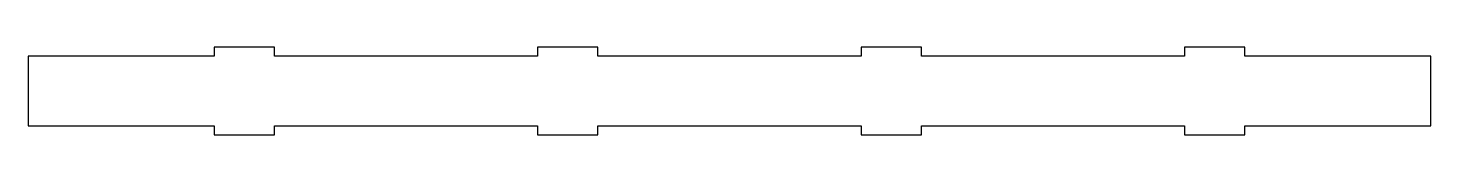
# Model space of a CAD drawing. Header units: millimetres. Extents: x -232 to 232, y -15 to 14.
import ezdxf

# ---------------------------------------------------------------- set-up
doc = ezdxf.new("R2010")
doc.units = ezdxf.units.MM

msp = doc.modelspace()

# ---------------------------------------------------------------- linework, layer by layer
msp.add_lwpolyline([(232, 11.5), (170.5, 11.5), (170.5, 14.5), (150.5, 14.5), (150.5, 11.5), (63.5, 11.5), (63.5, 14.5), (43.5, 14.5), (43.5, 11.5), (-43.5, 11.5), (-43.5, 14.5), (-63.5, 14.5), (-63.5, 11.5), (-150.5, 11.5), (-150.5, 14.5), (-170.5, 14.5), (-170.5, 11.5), (-232, 11.5), (-232, -11.5), (-170.5, -11.5), (-170.5, -14.5), (-150.5, -14.5), (-150.5, -11.5), (-63.5, -11.5), (-63.5, -14.5), (-43.5, -14.5), (-43.5, -11.5), (43.5, -11.5), (43.5, -14.5), (63.5, -14.5), (63.5, -11.5), (150.5, -11.5), (150.5, -14.5), (170.5, -14.5), (170.5, -11.5), (232, -11.5)], close=True)

doc.saveas('drawing.dxf')
